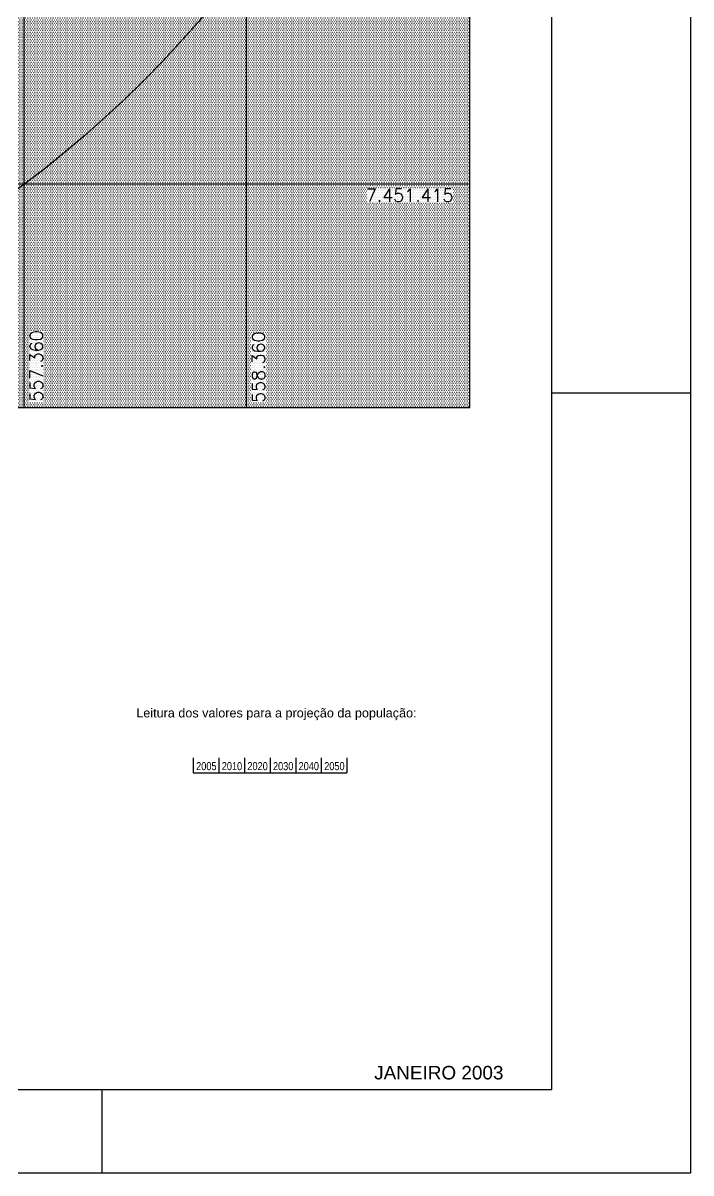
# Model space of a CAD drawing. Header units: millimetres. Extents: x 548366 to 1117317, y 7446967 to 14899125.
# Drawn here: x 557356 to 560359, y 7446967 to 7452139 of the extents above; entities that cross this region are included whole.
import ezdxf
from ezdxf.enums import TextEntityAlignment as Align

# ---------------------------------------------------------------- set-up
doc = ezdxf.new("R2010")
doc.units = ezdxf.units.MM
doc.header["$MEASUREMENT"] = 0
for name, color, linetype in [('AID5_25K', 2, 'Continuous'), ('CARIMBO', 7, 'Continuous'), ('HACHURA_OCEANO', 131, 'Continuous'), ('MALHA_TM', 8, 'Continuous'), ('RADIAIS', 222, 'Continuous'), ('TXT_COORD_MALHA', 7, 'Continuous')]:
    doc.layers.add(name, color=color, linetype=linetype)
doc.styles.add('ar_n', font='ARIALN.TTF', dxfattribs={"height": 30})
doc.styles.add('ARIAL', font='ARIAL.TTF')
doc.styles.add('TXT_MALHA_10K', font='romans.shx', dxfattribs={"height": 23})
pattern_1 = [(0, (0, 0), (3.96875, 7.9375), [0, -7.9375])]

msp = doc.modelspace()

# ---------------------------------------------------------------- hatches: boundary and pattern name
at = {"layer": 'HACHURA_OCEANO', "ltscale": 0.5}
h = msp.add_hatch(dxfattribs=at)
h.set_pattern_fill('DOTS', color=256, scale=5, style=0)
h.set_pattern_definition(pattern_1)
h.paths.add_polyline_path([(557365, 7452410), (556865, 7452410), (556865, 7451910), (557365, 7451910)])
h = msp.add_hatch(dxfattribs=at)
h.set_pattern_fill('DOTS', color=256, scale=5, style=0)
h.set_pattern_definition(pattern_1)
h.paths.add_polyline_path([(557865, 7452410), (557365, 7452410), (557365, 7451910), (557865, 7451910)])
h = msp.add_hatch(dxfattribs=at)
h.set_pattern_fill('DOTS', color=256, scale=5, style=0)
h.set_pattern_definition(pattern_1)
h.paths.add_polyline_path([(558365, 7452410), (557865, 7452410), (557865, 7451910), (558365, 7451910)])
h = msp.add_hatch(dxfattribs=at)
h.set_pattern_fill('DOTS', color=256, scale=5, style=0)
h.set_pattern_definition(pattern_1)
h.paths.add_polyline_path([(558865, 7452410), (558365, 7452410), (558365, 7451910), (558865, 7451910)])
h = msp.add_hatch(dxfattribs=at)
h.set_pattern_fill('DOTS', color=256, scale=5, style=0)
h.set_pattern_definition(pattern_1)
h.paths.add_polyline_path([(559365, 7452410), (558865, 7452410), (558865, 7451910), (559365, 7451910)])
h = msp.add_hatch(dxfattribs=at)
h.set_pattern_fill('DOTS', color=256, scale=5, style=0)
h.set_pattern_definition(pattern_1)
h.paths.add_polyline_path([(557365, 7451910), (556865, 7451910), (556865, 7451410), (557365, 7451410)])
h = msp.add_hatch(dxfattribs=at)
h.set_pattern_fill('DOTS', color=256, scale=5, style=0)
h.set_pattern_definition(pattern_1)
h.paths.add_polyline_path([(557865, 7451910), (557365, 7451910), (557365, 7451410), (557865, 7451410)])
h = msp.add_hatch(dxfattribs=at)
h.set_pattern_fill('DOTS', color=256, scale=5, style=0)
h.set_pattern_definition(pattern_1)
h.paths.add_polyline_path([(558365, 7451910), (557865, 7451910), (557865, 7451410), (558365, 7451410)])
h = msp.add_hatch(dxfattribs=at)
h.set_pattern_fill('DOTS', color=256, scale=5, style=0)
h.set_pattern_definition(pattern_1)
h.paths.add_polyline_path([(558865, 7451910), (558365, 7451910), (558365, 7451410), (558865, 7451410)])
h = msp.add_hatch(dxfattribs=at)
h.set_pattern_fill('DOTS', color=256, scale=5, style=0)
h.set_pattern_definition(pattern_1)
h.paths.add_polyline_path([(559365, 7451910), (558865, 7451910), (558865, 7451410), (559365, 7451410)])
h = msp.add_hatch(dxfattribs=at)
h.set_pattern_fill('DOTS', color=256, scale=5, style=0)
h.set_pattern_definition(pattern_1)
h.paths.add_polyline_path([(557365, 7451410), (556865, 7451410), (556865, 7450910), (557365, 7450910)])
h = msp.add_hatch(dxfattribs=at)
h.set_pattern_fill('DOTS', color=256, scale=5, style=0)
h.set_pattern_definition(pattern_1)
h.paths.add_polyline_path([(557865, 7451410), (557365, 7451410), (557365, 7450910), (557865, 7450910)])
h = msp.add_hatch(dxfattribs=at)
h.set_pattern_fill('DOTS', color=256, scale=5, style=0)
h.set_pattern_definition(pattern_1)
h.paths.add_polyline_path([(558365, 7451410), (557865, 7451410), (557865, 7450910), (558365, 7450910)])
h = msp.add_hatch(dxfattribs=at)
h.set_pattern_fill('DOTS', color=256, scale=5, style=0)
h.set_pattern_definition(pattern_1)
h.paths.add_polyline_path([(558865, 7451410), (558365, 7451410), (558365, 7450910), (558865, 7450910)])
h = msp.add_hatch(dxfattribs=at)
h.set_pattern_fill('DOTS', color=256, scale=5, style=0)
h.set_pattern_definition(pattern_1)
h.paths.add_polyline_path([(559365, 7451410), (558865, 7451410), (558865, 7450910), (559365, 7450910)])
h = msp.add_hatch(dxfattribs=at)
h.set_pattern_fill('DOTS', color=256, scale=5, style=0)
h.set_pattern_definition(pattern_1)
h.paths.add_polyline_path([(557365, 7450910), (556865, 7450910), (556865, 7450410), (557365, 7450410)])
h = msp.add_hatch(dxfattribs=at)
h.set_pattern_fill('DOTS', color=256, scale=5, style=0)
h.set_pattern_definition(pattern_1)
h.paths.add_polyline_path([(557865, 7450910), (557365, 7450910), (557365, 7450410), (557865, 7450410)])
h = msp.add_hatch(dxfattribs=at)
h.set_pattern_fill('DOTS', color=256, scale=5, style=0)
h.set_pattern_definition(pattern_1)
h.paths.add_polyline_path([(558365, 7450910), (557865, 7450910), (557865, 7450410), (558365, 7450410)])
h = msp.add_hatch(dxfattribs=at)
h.set_pattern_fill('DOTS', color=256, scale=5, style=0)
h.set_pattern_definition(pattern_1)
h.paths.add_polyline_path([(558865, 7450910), (558365, 7450910), (558365, 7450410), (558865, 7450410)])
h = msp.add_hatch(dxfattribs=at)
h.set_pattern_fill('DOTS', color=256, scale=5, style=0)
h.set_pattern_definition(pattern_1)
h.paths.add_polyline_path([(559365, 7450910), (558865, 7450910), (558865, 7450410), (559365, 7450410)])

# ---------------------------------------------------------------- linework, layer by layer
at = {"layer": 'AID5_25K'}
msp.add_lwpolyline([(549360, 7450410), (559365, 7450410), (559365, 7460415), (549360, 7460415), (549360, 7450410)], dxfattribs=at)
at = {"layer": 'CARIMBO', "color": 20}
for points in [[(548365.7, 7461404.7), (548365.7, 7446966.9), (560359.3, 7446966.9)], [(560359.3, 7446966.9), (560359.3, 7461404.7)], [(560359.3, 7450473.3), (559734.3, 7450473.3)]]:
    msp.add_lwpolyline(points, dxfattribs=at)
at = {"layer": 'CARIMBO', "color": 6}
msp.add_lwpolyline([(548990.7, 7461029.7), (548990.7, 7447341.9), (559734.3, 7447341.9), (559734.3, 7461029.7)], close=True, dxfattribs=at)
at = {"layer": 'CARIMBO', "color": 20, "ltscale": 0.5}
msp.add_lwpolyline([(557710.4, 7447341.9), (557710.4, 7446966.9)], dxfattribs=at)
at = {"layer": 'MALHA_TM'}
for points in [[(557360, 7460415), (557360, 7450410)], [(558360, 7460415), (558360, 7450410)], [(549360, 7451415), (559365, 7451415)]]:
    msp.add_lwpolyline(points, dxfattribs=at)
at = {"layer": 'RADIAIS', "linetype": 'Continuous', "ltscale": 2.5}
for p, q in [((558121.7, 7448833.9), (558121.7, 7448766.1)), ((558236.8, 7448833.9), (558236.8, 7448766.1)), ((558236.8, 7448833.9), (558236.8, 7448766.1)), ((558352, 7448833.9), (558352, 7448766.1)), ((558352, 7448833.9), (558352, 7448766.1)), ((558467.1, 7448833.9), (558467.1, 7448766.1)), ((558467.1, 7448833.9), (558467.1, 7448766.1)), ((558582.2, 7448833.9), (558582.2, 7448766.1)), ((558582.2, 7448833.9), (558582.2, 7448766.1)), ((558697.3, 7448833.9), (558697.3, 7448766.1)), ((558697.3, 7448833.9), (558697.3, 7448766.1)), ((558812.5, 7448833.9), (558812.5, 7448766.1)), ((558121.7, 7448766.1), (558812.5, 7448766.1))]:
    msp.add_line(p, q, dxfattribs=at)
for radius in [4998.2, 3998.6]:
    msp.add_circle((554363.7, 7455412.7), radius, dxfattribs=at)

# ---------------------------------------------------------------- texts
at = {"layer": 'CARIMBO', "color": 7, "style": 'ARIAL'}
msp.add_text('Leitura dos valores para a projeção da população:', height=40.565, dxfattribs=at).set_placement((558495.6, 7449015.7), align=Align.CENTER)
msp.add_text('JANEIRO 2003', height=60.847, dxfattribs=at).set_placement((558935.1, 7447387.7))
at = {"layer": 'RADIAIS', "linetype": 'Continuous', "ltscale": 2.5, "style": 'ar_n'}
for s, p in [('2005', (558180.5, 7448778.7)), ('2010', (558295.7, 7448778.7)), ('2020', (558410.8, 7448778.7)), ('2030', (558525.9, 7448778.7)), ('2040', (558641, 7448778.7)), ('2050', (558756.2, 7448778.7))]:
    msp.add_text(s, height=36, dxfattribs=at).set_placement(p, align=Align.CENTER)
at = {"layer": 'TXT_COORD_MALHA', "style": 'TXT_MALHA_10K'}
msp.add_text('7.451.415', height=57.5, dxfattribs=at).set_placement((558897.4, 7451334.8))
for s, p in [('557.360', (557445.2, 7450436.1)), ('558.360', (558443.7, 7450430.7))]:
    msp.add_text(s, height=57.5, rotation=90, dxfattribs=at).set_placement(p)

doc.saveas('drawing.dxf')
